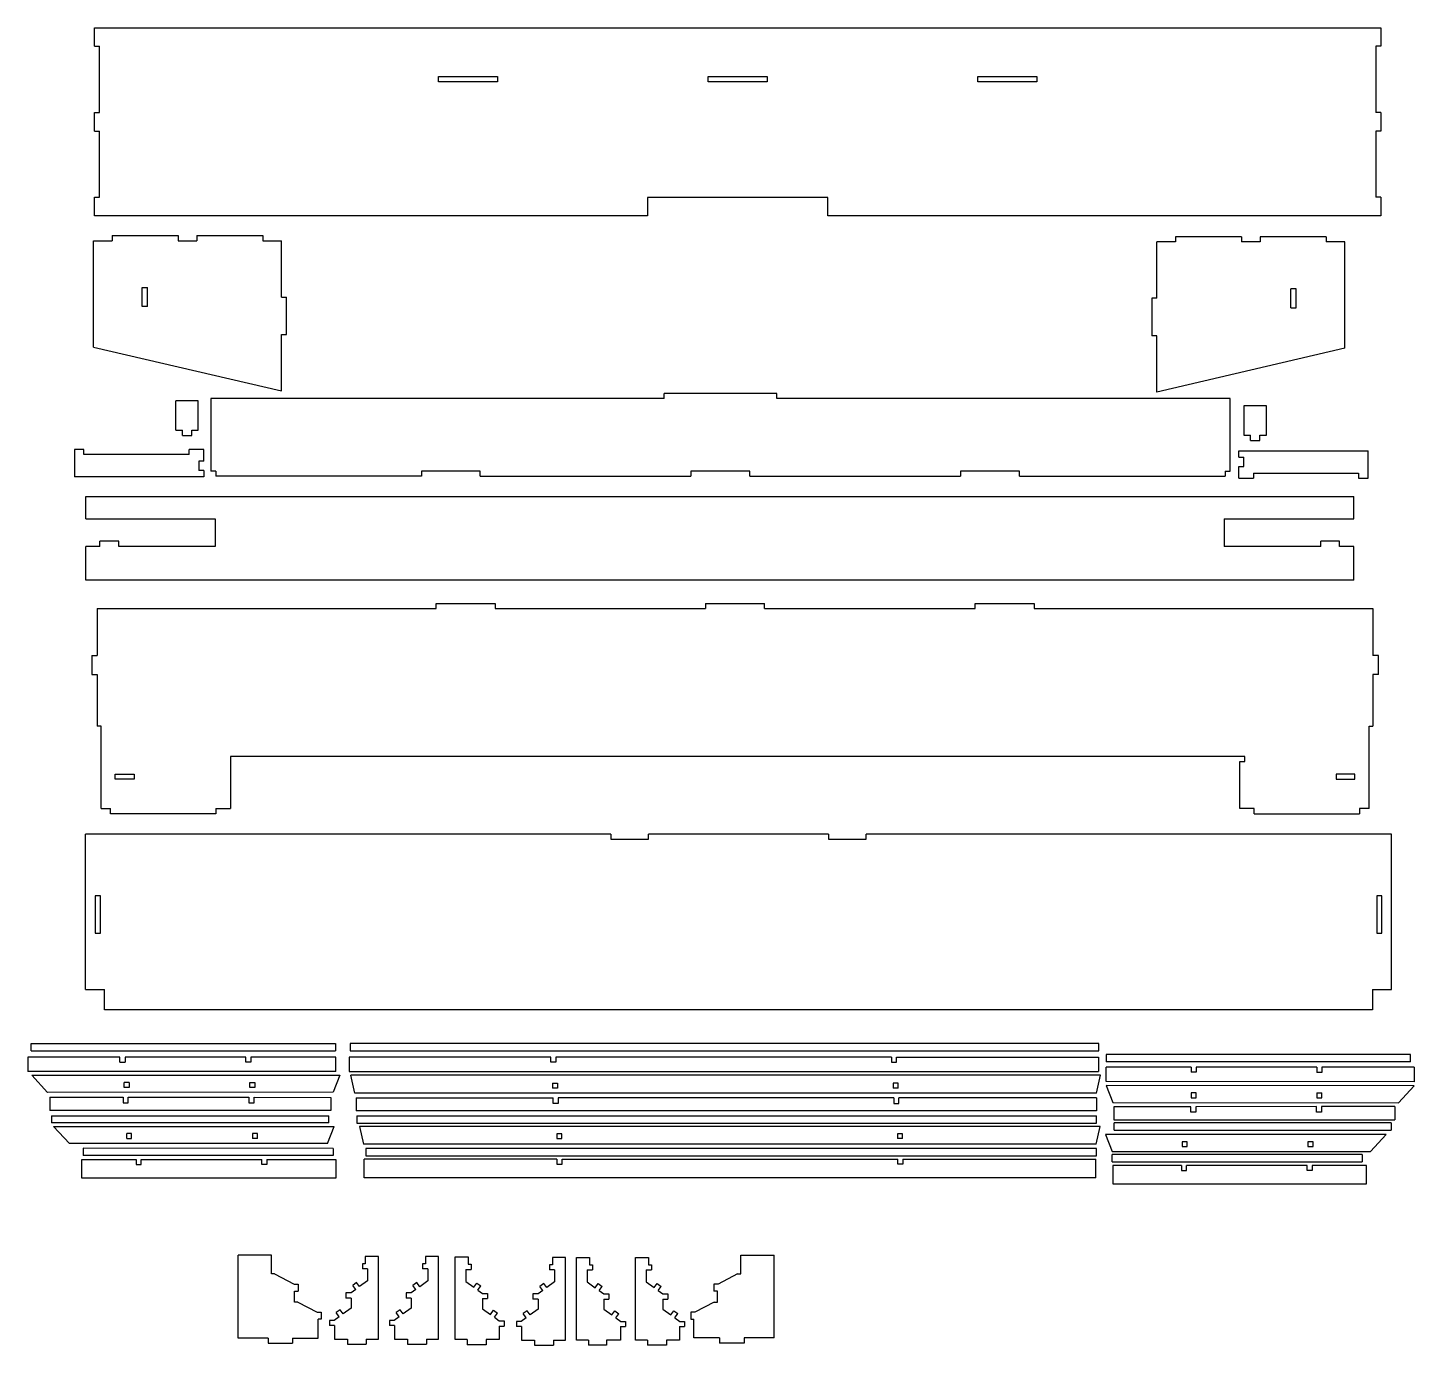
# Model space of a CAD drawing. Extents: x -1434 to 1434, y -966 to 966.
# Drawn here: x 852 to 1434, y -953 to -401 of the extents above; entities that cross this region are included whole.
import ezdxf

# ---------------------------------------------------------------- set-up
doc = ezdxf.new("R2010")
doc.units = 0
doc.header["$MEASUREMENT"] = 0
doc.layers.get('0').update_dxf_attribs({"linetype": 'CONTINUOUS'})

msp = doc.modelspace()

# ---------------------------------------------------------------- linework, layer by layer
for p, q in [((880.38, -400.54), (1420.46, -400.54)), ((880.38, -408.34), (880.38, -400.54)), ((1420.46, -400.54), (1420.46, -408.34)), ((880.38, -408.34), (882.51, -408.34)), ((882.51, -436.09), (882.51, -408.34)), ((1418.33, -408.34), (1418.33, -436.09)), ((1420.46, -408.34), (1418.33, -408.34)), ((1024.88, -421.02), (1049.64, -421.02)), ((1024.88, -423.21), (1024.88, -421.02)), ((1049.64, -423.21), (1024.88, -423.21)), ((1049.64, -421.02), (1049.64, -423.21)), ((1138.04, -423.21), (1138.04, -421.02)), ((1138.04, -421.02), (1162.8, -421.02)), ((1162.8, -423.21), (1138.04, -423.21)), ((1162.8, -421.02), (1162.8, -423.21)), ((1251.2, -421.02), (1275.96, -421.02)), ((1251.2, -423.21), (1251.2, -421.02)), ((1275.96, -423.21), (1251.2, -423.21)), ((1275.96, -421.02), (1275.96, -423.21)), ((880.38, -436.09), (882.51, -436.09)), ((880.38, -443.89), (880.38, -436.09)), ((1420.46, -436.09), (1418.33, -436.09)), ((1420.46, -436.09), (1420.46, -443.89)), ((880.38, -443.89), (882.51, -443.89)), ((882.51, -471.64), (882.51, -443.89)), ((1418.33, -443.89), (1418.33, -471.64)), ((1420.46, -443.89), (1418.33, -443.89)), ((880.38, -471.64), (882.51, -471.64)), ((880.38, -479.44), (880.38, -471.64)), ((1112.61, -471.78), (1112.61, -479.44)), ((1188.22, -471.78), (1112.61, -471.78)), ((1188.22, -479.44), (1188.22, -471.78)), ((1420.46, -471.64), (1418.33, -471.64)), ((1420.46, -471.64), (1420.46, -479.44)), ((1112.61, -479.44), (880.38, -479.44)), ((1420.46, -479.44), (1188.22, -479.44)), ((887.78, -487.78), (915.52, -487.78)), ((887.78, -487.78), (887.78, -489.9)), ((915.52, -487.78), (915.52, -489.9)), ((923.33, -487.78), (923.33, -489.9)), ((923.33, -487.78), (951.07, -487.78)), ((951.07, -487.78), (951.07, -489.9)), ((1334.18, -488.27), (1334.18, -490.39)), ((1361.92, -488.27), (1334.18, -488.27)), ((1361.92, -488.27), (1361.92, -490.39)), ((1397.47, -488.27), (1369.73, -488.27)), ((1369.73, -488.27), (1369.73, -490.39)), ((1397.47, -488.27), (1397.47, -490.39)), ((879.97, -534.54), (879.97, -489.9)), ((879.97, -489.9), (887.78, -489.9)), ((915.52, -489.9), (923.33, -489.9)), ((951.07, -489.9), (958.88, -489.9)), ((958.88, -513.6), (958.88, -489.9)), ((1326.37, -514.09), (1326.37, -490.39)), ((1334.18, -490.39), (1326.37, -490.39)), ((1369.73, -490.39), (1361.92, -490.39)), ((1405.28, -490.39), (1397.47, -490.39)), ((1405.28, -535.03), (1405.28, -490.39)), ((900.45, -509.57), (902.64, -509.57)), ((900.45, -517.52), (900.45, -509.57)), ((902.64, -517.52), (902.64, -509.57)), ((1384.8, -510.06), (1382.68, -510.06)), ((1382.68, -518.01), (1382.68, -510.06)), ((1384.8, -518.01), (1384.8, -510.06)), ((902.64, -517.52), (900.45, -517.52)), ((958.88, -513.6), (961, -513.6)), ((961, -529.29), (961, -513.6)), ((1326.37, -514.09), (1324.25, -514.09)), ((1324.25, -514.09), (1324.25, -529.78)), ((1382.68, -518.01), (1384.8, -518.01)), ((958.88, -552.91), (958.88, -529.29)), ((958.88, -529.29), (961, -529.29)), ((879.97, -534.54), (958.88, -552.91)), ((1326.37, -529.78), (1324.25, -529.78)), ((1326.37, -553.41), (1326.37, -529.78)), ((1405.28, -535.03), (1326.37, -553.41)), ((923.98, -557.12), (914.6, -557.12)), ((914.6, -569.47), (914.6, -557.12)), ((923.98, -569.47), (923.98, -557.12)), ((1119.5, -556.16), (929.21, -556.16)), ((929.21, -556.16), (929.21, -586.6)), ((1119.5, -556.16), (1119.5, -554.07)), ((1166.8, -554.07), (1119.5, -554.07)), ((1166.8, -556.16), (1166.8, -554.07)), ((1357.09, -556.16), (1166.8, -556.16)), ((1357.09, -586.67), (1357.09, -556.16)), ((1362.95, -559.15), (1362.95, -571.5)), ((1372.33, -559.15), (1362.95, -559.15)), ((1372.33, -571.5), (1372.33, -559.15)), ((914.6, -569.47), (917.33, -569.47)), ((917.33, -571.67), (917.33, -569.47)), ((921.24, -569.47), (923.98, -569.47)), ((921.24, -571.67), (921.24, -569.47)), ((917.33, -571.67), (921.24, -571.67)), ((1362.95, -571.5), (1365.68, -571.5)), ((1365.68, -573.7), (1365.68, -571.5)), ((1365.68, -573.7), (1369.58, -573.7)), ((1369.58, -573.7), (1369.58, -571.5)), ((1369.58, -571.5), (1372.33, -571.5)), ((871.97, -577.49), (871.97, -589.06)), ((875.98, -577.49), (871.97, -577.49)), ((875.98, -579.68), (875.98, -577.49)), ((920.16, -579.68), (875.98, -579.68)), ((926.24, -577.49), (920.16, -577.49)), ((920.16, -579.68), (920.16, -577.49)), ((926.24, -582.41), (926.24, -577.49)), ((1360.81, -578.03), (1415.09, -578.03)), ((1360.81, -580.77), (1360.81, -578.03)), ((1360.81, -580.77), (1362.89, -580.77)), ((1362.89, -584.68), (1362.89, -580.77)), ((1415.09, -589.6), (1415.09, -578.03)), ((924.16, -582.41), (924.16, -586.32)), ((926.24, -582.41), (924.16, -582.41)), ((926.24, -586.32), (924.16, -586.32)), ((926.24, -586.32), (926.24, -589.06)), ((931.29, -586.6), (929.21, -586.6)), ((931.29, -586.6), (931.29, -588.79)), ((1017.61, -586.67), (1017.61, -588.79)), ((1042.37, -586.67), (1017.61, -586.67)), ((1042.37, -588.79), (1042.37, -586.67)), ((1155.53, -586.67), (1130.77, -586.67)), ((1130.77, -586.67), (1130.77, -588.79)), ((1155.53, -588.79), (1155.53, -586.67)), ((1243.93, -586.67), (1243.93, -588.79)), ((1268.69, -586.67), (1243.93, -586.67)), ((1268.69, -588.79), (1268.69, -586.67)), ((1355.01, -586.67), (1357.09, -586.67)), ((1355.01, -586.67), (1355.01, -588.79)), ((1360.81, -584.68), (1362.89, -584.68)), ((1360.81, -589.6), (1360.81, -584.68)), ((1366.9, -587.41), (1366.9, -589.6)), ((1366.9, -587.41), (1411.08, -587.41)), ((1411.08, -587.41), (1411.08, -589.6)), ((926.24, -589.06), (871.97, -589.06)), ((1017.61, -588.79), (931.29, -588.79)), ((1042.37, -588.79), (1130.77, -588.79)), ((1155.53, -588.79), (1243.93, -588.79)), ((1268.69, -588.79), (1355.01, -588.79)), ((1360.81, -589.6), (1366.9, -589.6)), ((1411.08, -589.6), (1415.09, -589.6)), ((876.75, -597.28), (1409.02, -597.28)), ((876.75, -606.67), (876.75, -597.28)), ((1409.02, -606.67), (1409.02, -597.28)), ((876.75, -606.67), (931.02, -606.67)), ((931.02, -606.67), (931.02, -618.26)), ((1354.68, -606.67), (1409.02, -606.67)), ((1354.68, -606.67), (1354.68, -618.26)), ((882.71, -618.26), (882.71, -616.05)), ((890.66, -616.05), (882.71, -616.05)), ((890.66, -618.26), (890.66, -616.05)), ((1395.24, -618.26), (1395.24, -616.05)), ((1403.09, -616.05), (1395.24, -616.05)), ((1403.09, -618.26), (1403.09, -616.05)), ((882.71, -618.26), (876.75, -618.26)), ((876.75, -632.38), (876.75, -618.26)), ((931.02, -618.26), (890.66, -618.26)), ((1395.24, -618.26), (1354.68, -618.26)), ((1409.02, -618.26), (1403.09, -618.26)), ((1409.02, -632.38), (1409.02, -618.26)), ((1409.02, -632.38), (876.75, -632.38)), ((881.48, -644.31), (1023.78, -644.31)), ((881.48, -644.31), (881.48, -663.96)), ((1023.78, -644.31), (1023.78, -642.09)), ((1023.78, -642.09), (1048.54, -642.09)), ((1048.54, -642.09), (1048.54, -644.31)), ((1048.54, -644.31), (1136.94, -644.31)), ((1136.94, -642.09), (1136.94, -644.31)), ((1136.94, -642.09), (1161.7, -642.09)), ((1161.7, -644.31), (1161.7, -642.09)), ((1161.7, -644.31), (1250.1, -644.31)), ((1250.1, -644.31), (1250.1, -642.09)), ((1250.1, -642.09), (1274.86, -642.09)), ((1274.86, -642.09), (1274.86, -644.31)), ((1274.86, -644.31), (1417.1, -644.31)), ((1417.1, -644.31), (1417.1, -663.96)), ((879.28, -663.96), (879.28, -671.91)), ((879.28, -663.96), (881.48, -663.96)), ((1419.36, -663.96), (1417.1, -663.96)), ((1419.36, -671.91), (1419.36, -663.96)), ((879.28, -671.91), (881.48, -671.91)), ((881.48, -671.91), (881.48, -693.7)), ((1419.36, -671.91), (1417.1, -671.91)), ((1417.1, -671.91), (1417.1, -693.7)), ((883.18, -693.7), (881.48, -693.7)), ((883.18, -728.23), (883.18, -693.7)), ((1415.46, -728.23), (1415.46, -693.7)), ((1415.46, -693.7), (1417.1, -693.7)), ((1363.26, -706.3), (937.46, -706.3)), ((937.46, -706.3), (937.46, -728.23)), ((1361.18, -708.52), (1363.26, -708.52)), ((1361.18, -728.23), (1361.18, -708.52)), ((1363.26, -708.52), (1363.26, -706.3)), ((889.14, -715.88), (889.14, -713.76)), ((889.14, -713.76), (897.09, -713.76)), ((897.09, -715.88), (889.14, -715.88)), ((897.09, -713.76), (897.09, -715.88)), ((1401.67, -713.76), (1401.67, -715.88)), ((1409.52, -713.76), (1401.67, -713.76)), ((1401.67, -715.88), (1409.52, -715.88)), ((1409.52, -715.88), (1409.52, -713.76)), ((883.18, -728.23), (887.19, -728.23)), ((887.19, -730.43), (887.19, -728.23)), ((931.37, -730.43), (887.19, -730.43)), ((931.37, -728.23), (937.46, -728.23)), ((931.37, -728.23), (931.37, -730.43)), ((1367.27, -728.23), (1361.18, -728.23)), ((1367.27, -730.43), (1367.27, -728.23)), ((1367.27, -730.43), (1411.45, -730.43)), ((1415.46, -728.23), (1411.45, -728.23)), ((1411.45, -728.23), (1411.45, -730.43)), ((876.64, -804.08), (876.64, -738.95)), ((1097.17, -738.95), (876.64, -738.95)), ((1097.17, -738.95), (1097.17, -741)), ((1112.97, -741), (1112.97, -738.95)), ((1188.58, -738.95), (1112.97, -738.95)), ((1188.58, -738.95), (1188.58, -741)), ((1424.9, -738.95), (1204.38, -738.95)), ((1204.38, -741), (1204.38, -738.95)), ((1424.9, -804.08), (1424.9, -738.95)), ((1097.17, -741), (1112.97, -741)), ((1188.58, -741), (1204.38, -741)), ((882.87, -764.77), (880.73, -764.77)), ((880.73, -764.77), (880.73, -780.46)), ((882.87, -780.46), (882.87, -764.77)), ((1420.81, -764.77), (1418.68, -764.77)), ((1418.68, -764.77), (1418.68, -780.46)), ((1420.81, -780.46), (1420.81, -764.77)), ((880.73, -780.46), (882.87, -780.46)), ((1418.68, -780.46), (1420.81, -780.46)), ((876.64, -804.08), (884.64, -804.08)), ((884.64, -812.65), (884.64, -804.08)), ((1416.91, -804.08), (1416.91, -812.65)), ((1416.91, -804.08), (1424.9, -804.08)), ((1416.91, -812.65), (884.64, -812.65)), ((853.85, -826.82), (981.53, -826.82)), ((853.85, -829.85), (853.85, -826.82)), ((853.85, -829.85), (981.53, -829.85)), ((981.53, -826.82), (981.53, -829.85)), ((1301.97, -826.84), (987.67, -826.84)), ((987.67, -826.84), (987.67, -829.87)), ((987.67, -829.87), (1301.97, -829.87)), ((1301.97, -829.87), (1301.97, -826.84)), ((1305.1, -831.47), (1305.1, -834.5)), ((1432.79, -831.47), (1305.1, -831.47)), ((1432.79, -834.5), (1432.79, -831.47)), ((891.11, -832.54), (852.38, -832.54)), ((852.38, -832.54), (852.38, -838.59)), ((891.11, -834.67), (891.11, -832.54)), ((891.11, -834.67), (893.24, -834.67)), ((943.9, -832.54), (893.24, -832.54)), ((893.24, -832.54), (893.24, -834.67)), ((943.9, -834.67), (943.9, -832.54)), ((946.04, -834.67), (943.9, -834.67)), ((981.69, -832.54), (946.04, -832.54)), ((946.04, -832.54), (946.04, -834.67)), ((981.69, -838.59), (981.69, -832.54)), ((1071.96, -832.58), (987.36, -832.58)), ((987.36, -832.58), (987.36, -838.56)), ((1071.96, -834.7), (1071.96, -832.58)), ((1074.09, -834.7), (1071.96, -834.7)), ((1214.98, -832.58), (1074.09, -832.58)), ((1074.09, -832.58), (1074.09, -834.7)), ((1214.98, -832.58), (1214.98, -834.7)), ((1214.98, -834.7), (1217.11, -834.7)), ((1217.11, -832.58), (1301.89, -832.58)), ((1217.11, -834.7), (1217.11, -832.58)), ((1301.89, -832.58), (1301.89, -838.56)), ((1340.74, -836.75), (1305.09, -836.74)), ((1305.09, -842.78), (1305.09, -836.74)), ((1432.79, -834.5), (1305.1, -834.5)), ((1340.74, -836.75), (1340.74, -838.88)), ((1393.54, -836.78), (1342.89, -836.75)), ((1342.89, -836.75), (1342.89, -838.88)), ((1393.54, -836.78), (1393.54, -838.9)), ((1395.67, -836.78), (1395.67, -838.9)), ((1434.4, -836.79), (1395.67, -836.78)), ((1434.4, -836.79), (1434.4, -842.83)), ((981.69, -838.59), (852.38, -838.59)), ((854.06, -840.15), (983.38, -840.08)), ((854.06, -840.15), (860.69, -847.32)), ((894.92, -843.21), (892.8, -843.21)), ((892.8, -845.25), (892.8, -843.21)), ((894.92, -843.21), (894.92, -845.25)), ((945.58, -843.21), (947.72, -843.21)), ((945.58, -845.25), (945.58, -843.21)), ((947.72, -843.21), (947.72, -845.25)), ((983.38, -840.08), (980.54, -847.25)), ((987.36, -838.56), (1301.89, -838.56)), ((989.64, -847.63), (988.01, -840.11)), ((1302.68, -840.11), (988.01, -840.11)), ((1072.68, -843.51), (1072.68, -845.55)), ((1072.68, -843.51), (1074.81, -843.51)), ((1074.81, -843.51), (1074.81, -845.55)), ((1215.7, -843.51), (1215.7, -845.55)), ((1217.83, -843.51), (1215.7, -843.51)), ((1217.83, -845.55), (1217.83, -843.51)), ((1301.06, -847.63), (1302.68, -840.11)), ((1434.4, -842.83), (1305.09, -842.78)), ((1342.89, -838.88), (1340.74, -838.88)), ((1395.67, -838.9), (1393.54, -838.9)), ((980.54, -847.25), (860.69, -847.32)), ((861.7, -849.37), (861.7, -854.91)), ((861.7, -849.37), (892.46, -849.37)), ((892.46, -849.37), (892.46, -851.75)), ((894.92, -845.25), (892.8, -845.25)), ((894.59, -849.37), (945.24, -849.39)), ((894.59, -851.75), (894.59, -849.37)), ((945.24, -849.39), (945.24, -851.75)), ((947.72, -845.25), (945.58, -845.25)), ((947.38, -851.75), (947.38, -849.39)), ((947.38, -849.39), (979.61, -849.41)), ((979.61, -849.41), (979.61, -854.95)), ((1301.06, -847.63), (989.64, -847.63)), ((990.19, -849.57), (990.19, -855.1)), ((990.19, -849.57), (1072.92, -849.57)), ((1074.81, -845.55), (1072.68, -845.55)), ((1072.92, -852), (1072.92, -849.57)), ((1215.94, -849.57), (1075.04, -849.57)), ((1075.04, -849.57), (1075.04, -852)), ((1217.83, -845.55), (1215.7, -845.55)), ((1215.94, -849.57), (1215.94, -852)), ((1218.06, -852), (1218.06, -849.57)), ((1300.98, -849.57), (1218.06, -849.57)), ((1300.98, -849.57), (1300.98, -855.1)), ((1305.12, -844.43), (1307.95, -851.6)), ((1434.43, -844.5), (1305.12, -844.43)), ((1342.9, -847.56), (1340.77, -847.56)), ((1340.77, -847.56), (1340.77, -849.6)), ((1340.77, -849.6), (1342.9, -849.6)), ((1342.9, -849.6), (1342.9, -847.56)), ((1393.57, -847.56), (1393.57, -849.6)), ((1393.57, -847.56), (1395.69, -847.56)), ((1393.57, -849.6), (1395.69, -849.6)), ((1395.69, -849.6), (1395.69, -847.56)), ((1434.43, -844.5), (1427.8, -851.67)), ((979.61, -854.95), (861.7, -854.91)), ((892.46, -851.75), (894.59, -851.75)), ((945.24, -851.75), (947.38, -851.75)), ((1300.98, -855.1), (990.19, -855.1)), ((1075.04, -852), (1072.92, -852)), ((1215.94, -852), (1218.06, -852)), ((1307.95, -851.6), (1427.8, -851.67)), ((1340.6, -853.31), (1308.37, -853.32)), ((1308.37, -853.32), (1308.37, -858.87)), ((1340.6, -855.66), (1340.6, -853.31)), ((1393.39, -853.28), (1342.74, -853.31)), ((1342.74, -853.31), (1342.74, -855.66)), ((1393.39, -855.66), (1393.39, -853.28)), ((1395.52, -853.28), (1395.52, -855.66)), ((1426.28, -853.28), (1395.52, -853.28)), ((1426.28, -853.28), (1426.28, -858.82)), ((862.35, -857.09), (978.73, -857.09)), ((862.35, -857.09), (862.35, -860.12)), ((978.73, -860.12), (862.35, -860.12)), ((978.73, -860.12), (978.73, -857.09)), ((990.5, -857.14), (990.5, -860.17)), ((990.5, -857.14), (1301.04, -857.14)), ((990.5, -860.17), (1301.04, -860.17)), ((1301.04, -860.17), (1301.04, -857.14)), ((1308.37, -858.87), (1426.28, -858.82)), ((1308.38, -863.13), (1308.38, -860.1)), ((1424.76, -860.1), (1308.38, -860.1)), ((1342.74, -855.66), (1340.6, -855.66)), ((1395.52, -855.66), (1393.39, -855.66)), ((1424.76, -860.1), (1424.76, -863.13)), ((863.26, -861.58), (869.9, -868.75)), ((863.26, -861.58), (981.07, -861.58)), ((895.89, -864.57), (893.95, -864.57)), ((893.95, -866.61), (893.95, -864.57)), ((893.95, -866.61), (895.89, -866.61)), ((895.89, -866.61), (895.89, -864.57)), ((948.87, -864.57), (946.74, -864.57)), ((946.74, -864.57), (946.74, -866.61)), ((948.87, -866.61), (946.74, -866.61)), ((948.87, -866.61), (948.87, -864.57)), ((978.24, -868.75), (981.07, -861.58)), ((1302.51, -861.59), (991.72, -861.59)), ((991.72, -861.59), (993.35, -869.11)), ((1076.58, -864.64), (1074.45, -864.64)), ((1074.45, -864.64), (1074.45, -866.69)), ((1074.45, -866.69), (1076.58, -866.69)), ((1076.58, -866.69), (1076.58, -864.64)), ((1219.6, -864.64), (1217.47, -864.64)), ((1217.47, -864.64), (1217.47, -866.69)), ((1219.6, -866.69), (1217.47, -866.69)), ((1219.6, -866.69), (1219.6, -864.64)), ((1300.89, -869.11), (1302.51, -861.59)), ((1422.63, -865.02), (1304.82, -865.01)), ((1304.82, -865.01), (1307.65, -872.19)), ((1308.38, -863.13), (1424.76, -863.13)), ((1422.63, -865.02), (1416, -872.19)), ((978.24, -868.75), (869.9, -868.75)), ((980.62, -870.8), (875.64, -870.76)), ((875.64, -870.76), (875.64, -873.79)), ((980.62, -870.8), (980.62, -873.83)), ((1300.89, -869.11), (993.35, -869.11)), ((1301.09, -870.89), (994.3, -870.89)), ((994.3, -870.89), (994.3, -873.92)), ((1301.09, -873.92), (1301.09, -870.89)), ((1307.65, -872.19), (1416, -872.19)), ((1337.03, -868.01), (1337.03, -870.05)), ((1339.15, -868.01), (1337.03, -868.01)), ((1337.03, -870.05), (1339.15, -870.05)), ((1339.15, -870.05), (1339.15, -868.01)), ((1389.81, -868.01), (1389.81, -870.05)), ((1391.94, -868.01), (1389.81, -868.01)), ((1389.81, -870.05), (1391.94, -870.05)), ((1391.94, -870.05), (1391.94, -868.01)), ((875.09, -883.28), (875.09, -875.44)), ((875.09, -875.44), (897.92, -875.44)), ((980.62, -873.83), (875.64, -873.79)), ((897.92, -875.44), (897.92, -877.58)), ((897.92, -877.58), (900.04, -877.58)), ((900.04, -875.44), (950.7, -875.44)), ((900.04, -877.58), (900.04, -875.44)), ((950.7, -877.59), (950.7, -875.44)), ((952.82, -877.59), (950.7, -877.59)), ((952.82, -875.44), (952.82, -877.59)), ((952.82, -875.44), (981.67, -875.44)), ((981.67, -875.44), (981.67, -883.28)), ((993.68, -883.18), (993.68, -875.32)), ((1074.55, -875.32), (993.68, -875.32)), ((994.3, -873.92), (1301.09, -873.92)), ((1074.55, -875.32), (1074.55, -877.48)), ((1074.55, -877.48), (1076.68, -877.48)), ((1076.68, -877.48), (1076.68, -875.32)), ((1076.68, -875.32), (1217.57, -875.32)), ((1217.57, -877.48), (1217.57, -875.32)), ((1219.7, -877.48), (1217.57, -877.48)), ((1219.7, -875.32), (1219.7, -877.48)), ((1219.7, -875.32), (1300.76, -875.32)), ((1300.76, -883.18), (1300.76, -875.32)), ((1412.58, -873.38), (1307.6, -873.42)), ((1307.6, -876.45), (1307.6, -873.42)), ((1307.6, -876.45), (1412.58, -876.41)), ((1307.85, -877.93), (1307.85, -885.76)), ((1336.7, -877.93), (1307.85, -877.93)), ((1336.7, -877.93), (1336.7, -880.07)), ((1338.83, -880.07), (1338.83, -877.93)), ((1389.49, -877.93), (1338.83, -877.93)), ((1389.49, -880.06), (1389.49, -877.93)), ((1414.43, -877.93), (1391.61, -877.93)), ((1391.61, -877.93), (1391.61, -880.06)), ((1412.58, -873.38), (1412.58, -876.41)), ((1414.43, -885.76), (1414.43, -877.93)), ((981.67, -883.28), (875.09, -883.28)), ((1300.76, -883.18), (993.68, -883.18)), ((1336.7, -880.07), (1338.83, -880.07)), ((1391.61, -880.06), (1389.49, -880.06)), ((1307.85, -885.76), (1414.43, -885.76)), ((940.65, -950.39), (940.65, -915.69)), ((954.65, -915.69), (940.65, -915.69)), ((954.65, -923.5), (954.65, -915.69)), ((992.94, -919.25), (992.94, -921.38)), ((994.1, -919.25), (992.94, -919.25)), ((994.1, -916.15), (994.1, -919.25)), ((999.59, -916.15), (994.1, -916.15)), ((999.59, -950.85), (999.59, -916.15)), ((1019.31, -919.27), (1018.15, -919.27)), ((1018.15, -919.27), (1018.15, -921.39)), ((1019.31, -916.17), (1019.31, -919.27)), ((1024.8, -916.17), (1019.31, -916.17)), ((1024.8, -950.86), (1024.8, -916.17)), ((1031.81, -951.07), (1031.81, -916.37)), ((1031.81, -916.37), (1037.29, -916.37)), ((1037.29, -916.37), (1037.29, -919.47)), ((1037.29, -919.47), (1038.46, -919.47)), ((1038.46, -919.47), (1038.46, -921.6)), ((1078.1, -916.56), (1072.61, -916.56)), ((1072.61, -916.56), (1072.61, -919.66)), ((1078.1, -951.26), (1078.1, -916.56)), ((1082.76, -951.3), (1082.76, -916.6)), ((1082.76, -916.6), (1088.25, -916.6)), ((1088.25, -916.6), (1088.25, -919.7)), ((1107.53, -951.26), (1107.53, -916.56)), ((1107.53, -916.56), (1113.02, -916.56)), ((1113.02, -916.56), (1113.02, -919.66)), ((1151.66, -923.48), (1151.66, -915.68)), ((1151.66, -915.68), (1165.66, -915.68)), ((1165.66, -950.38), (1165.66, -915.68)), ((956.04, -923.5), (954.65, -923.5)), ((956.04, -923.5), (964.16, -927.74)), ((995.06, -921.38), (992.94, -921.38)), ((995.06, -921.38), (995.06, -926.41)), ((1020.28, -921.39), (1018.15, -921.39)), ((1020.28, -921.39), (1020.28, -926.42)), ((1036.33, -921.6), (1038.46, -921.6)), ((1036.33, -921.6), (1036.33, -926.63)), ((1072.61, -919.66), (1071.45, -919.66)), ((1071.45, -919.66), (1071.45, -921.79)), ((1073.57, -921.79), (1071.45, -921.79)), ((1073.57, -921.79), (1073.57, -926.82)), ((1087.28, -921.82), (1089.41, -921.82)), ((1087.28, -921.82), (1087.28, -926.86)), ((1088.25, -919.7), (1089.41, -919.7)), ((1089.41, -919.7), (1089.41, -921.82)), ((1112.05, -921.79), (1112.05, -926.82)), ((1112.05, -921.79), (1114.18, -921.79)), ((1113.02, -919.66), (1114.18, -919.66)), ((1114.18, -919.66), (1114.18, -921.79)), ((1150.27, -923.48), (1142.15, -927.73)), ((1150.27, -923.48), (1151.66, -923.48)), ((964.16, -927.74), (965.86, -927.74)), ((964.4, -935.3), (964.4, -930.77)), ((964.4, -930.77), (965.86, -930.77)), ((965.86, -927.74), (965.86, -930.77)), ((990.07, -930.04), (988.09, -931.47)), ((990.46, -927.12), (988.81, -928.33)), ((990.07, -930.04), (988.81, -928.33)), ((991.72, -928.84), (990.46, -927.12)), ((995.06, -926.41), (991.72, -928.84)), ((1015.28, -930.05), (1013.31, -931.49)), ((1015.67, -927.13), (1014.02, -928.34)), ((1015.28, -930.05), (1014.02, -928.34)), ((1016.93, -928.85), (1015.67, -927.13)), ((1020.28, -926.42), (1016.93, -928.85)), ((1036.33, -926.63), (1039.68, -929.06)), ((1039.68, -929.06), (1040.94, -927.33)), ((1040.94, -927.33), (1042.59, -928.54)), ((1041.33, -930.26), (1042.59, -928.54)), ((1041.33, -930.26), (1043.3, -931.69)), ((1068.58, -930.45), (1066.6, -931.88)), ((1068.97, -927.53), (1067.32, -928.73)), ((1068.58, -930.45), (1067.32, -928.73)), ((1070.23, -929.25), (1068.97, -927.53)), ((1073.57, -926.82), (1070.23, -929.25)), ((1087.28, -926.86), (1090.63, -929.28)), ((1090.63, -929.28), (1091.89, -927.56)), ((1091.89, -927.56), (1093.54, -928.77)), ((1092.28, -930.48), (1093.54, -928.77)), ((1092.28, -930.48), (1094.25, -931.92)), ((1112.05, -926.82), (1115.4, -929.25)), ((1115.4, -929.25), (1116.66, -927.53)), ((1116.66, -927.53), (1118.31, -928.73)), ((1117.05, -930.45), (1118.31, -928.73)), ((1117.05, -930.45), (1119.02, -931.88)), ((1142.15, -927.73), (1140.45, -927.73)), ((1140.45, -927.73), (1140.45, -930.76)), ((1141.91, -930.76), (1140.45, -930.76)), ((1141.91, -935.28), (1141.91, -930.76)), ((965.79, -935.3), (964.4, -935.3)), ((965.79, -935.3), (973.92, -939.54)), ((985.97, -931.47), (985.97, -933.62)), ((988.09, -931.47), (985.97, -931.47)), ((988.09, -933.62), (985.97, -933.62)), ((988.09, -933.62), (988.09, -937.9)), ((1011.18, -931.49), (1011.18, -933.63)), ((1013.31, -931.49), (1011.18, -931.49)), ((1013.31, -933.63), (1011.18, -933.63)), ((1013.31, -933.63), (1013.31, -937.91)), ((1043.3, -931.69), (1045.43, -931.69)), ((1043.3, -933.83), (1045.43, -933.83)), ((1043.3, -933.83), (1043.3, -938.11)), ((1045.43, -931.69), (1045.43, -933.83)), ((1064.48, -931.88), (1064.48, -934.02)), ((1066.6, -931.88), (1064.48, -931.88)), ((1066.6, -934.02), (1064.48, -934.02)), ((1066.6, -934.02), (1066.6, -938.3)), ((1094.25, -931.92), (1096.38, -931.92)), ((1094.25, -934.06), (1096.38, -934.06)), ((1094.25, -934.06), (1094.25, -938.34)), ((1096.38, -931.92), (1096.38, -934.06)), ((1119.02, -931.88), (1121.15, -931.88)), ((1119.02, -934.02), (1121.15, -934.02)), ((1119.02, -934.02), (1119.02, -938.3)), ((1121.15, -931.88), (1121.15, -934.02)), ((1140.52, -935.28), (1132.39, -939.53)), ((1140.52, -935.28), (1141.91, -935.28)), ((973.92, -939.54), (975.62, -939.54)), ((974.27, -950.39), (974.27, -942.55)), ((975.62, -942.55), (974.27, -942.55)), ((975.62, -939.54), (975.62, -942.55)), ((983.11, -941.45), (981.06, -943.01)), ((983.5, -938.53), (981.85, -939.74)), ((983.11, -941.45), (981.85, -939.74)), ((984.75, -940.24), (983.5, -938.53)), ((988.09, -937.9), (984.75, -940.24)), ((1008.32, -941.47), (1006.27, -943.02)), ((1008.71, -938.55), (1007.06, -939.75)), ((1008.32, -941.47), (1007.06, -939.75)), ((1009.97, -940.26), (1008.71, -938.55)), ((1013.31, -937.91), (1009.97, -940.26)), ((1043.3, -938.11), (1046.64, -940.46)), ((1046.64, -940.46), (1047.9, -938.75)), ((1047.9, -938.75), (1049.55, -939.96)), ((1048.29, -941.67), (1049.55, -939.96)), ((1048.29, -941.67), (1050.34, -943.22)), ((1061.62, -941.86), (1059.57, -943.41)), ((1062.01, -938.94), (1060.36, -940.15)), ((1061.62, -941.86), (1060.36, -940.15)), ((1063.26, -940.65), (1062.01, -938.94)), ((1066.6, -938.3), (1063.26, -940.65)), ((1094.25, -938.34), (1097.59, -940.69)), ((1097.59, -940.69), (1098.85, -938.98)), ((1098.85, -938.98), (1100.5, -940.19)), ((1099.24, -941.9), (1100.5, -940.19)), ((1099.24, -941.9), (1101.29, -943.45)), ((1119.02, -938.3), (1122.37, -940.65)), ((1122.37, -940.65), (1123.62, -938.94)), ((1123.62, -938.94), (1125.27, -940.15)), ((1124.01, -941.86), (1125.27, -940.15)), ((1124.01, -941.86), (1126.06, -943.41)), ((1132.39, -939.53), (1130.69, -939.53)), ((1130.69, -939.53), (1130.69, -942.53)), ((1130.69, -942.53), (1132.04, -942.53)), ((1132.04, -950.38), (1132.04, -942.53)), ((979.05, -943.01), (979.05, -945.15)), ((981.06, -943.01), (979.05, -943.01)), ((981.17, -945.15), (979.05, -945.15)), ((981.17, -945.15), (981.17, -950.85)), ((1006.27, -943.02), (1004.26, -943.02)), ((1004.26, -943.02), (1004.26, -945.16)), ((1006.39, -945.16), (1004.26, -945.16)), ((1006.39, -945.16), (1006.39, -950.86)), ((1050.22, -945.37), (1052.35, -945.37)), ((1050.22, -945.37), (1050.22, -951.07)), ((1050.34, -943.22), (1052.35, -943.22)), ((1052.35, -943.22), (1052.35, -945.37)), ((1057.56, -943.41), (1057.56, -945.56)), ((1059.57, -943.41), (1057.56, -943.41)), ((1059.68, -945.56), (1057.56, -945.56)), ((1059.68, -945.56), (1059.68, -951.26)), ((1101.18, -945.59), (1103.3, -945.59)), ((1101.18, -945.59), (1101.18, -951.3)), ((1101.29, -943.45), (1103.3, -943.45)), ((1103.3, -943.45), (1103.3, -945.59)), ((1125.95, -945.56), (1125.95, -951.26)), ((1125.95, -945.56), (1128.07, -945.56)), ((1126.06, -943.41), (1128.07, -943.41)), ((1128.07, -943.41), (1128.07, -945.56)), ((953.25, -950.39), (940.65, -950.39)), ((942.61, -950.39), (942.61, -950.41)), ((953.25, -950.39), (953.25, -952.53)), ((953.25, -952.53), (963.51, -952.53)), ((963.51, -950.39), (963.51, -952.53)), ((963.51, -950.39), (974.27, -950.39)), ((981.17, -950.85), (986.59, -950.85)), ((986.59, -950.85), (986.59, -952.99)), ((986.59, -952.99), (994.52, -952.99)), ((994.52, -950.85), (994.52, -952.99)), ((994.52, -950.85), (999.59, -950.85)), ((1006.39, -950.86), (1011.8, -950.86)), ((1011.8, -950.86), (1011.8, -953)), ((1011.8, -953), (1019.73, -953)), ((1019.73, -950.86), (1024.8, -950.86)), ((1019.73, -950.86), (1019.73, -953)), ((1036.88, -951.07), (1031.81, -951.07)), ((1036.88, -951.07), (1036.88, -953.21)), ((1044.81, -953.21), (1036.88, -953.21)), ((1044.81, -951.07), (1044.81, -953.21)), ((1050.22, -951.07), (1044.81, -951.07)), ((1059.68, -951.26), (1065.1, -951.26)), ((1065.1, -951.26), (1065.1, -953.4)), ((1065.1, -953.4), (1073.03, -953.4)), ((1073.03, -951.26), (1078.1, -951.26)), ((1073.03, -951.26), (1073.03, -953.4)), ((1087.83, -951.3), (1082.76, -951.3)), ((1087.83, -951.3), (1087.83, -953.43)), ((1095.3, -953.43), (1087.83, -953.43)), ((1101.18, -951.3), (1095.3, -951.3)), ((1095.3, -951.3), (1095.3, -953.43)), ((1112.6, -951.26), (1107.53, -951.26)), ((1112.6, -951.26), (1112.6, -953.4)), ((1120.53, -953.4), (1112.6, -953.4)), ((1125.95, -951.26), (1120.53, -951.26)), ((1120.53, -951.26), (1120.53, -953.4)), ((1142.8, -950.38), (1132.04, -950.38)), ((1142.8, -950.38), (1142.8, -952.52)), ((1153.06, -952.52), (1142.8, -952.52)), ((1153.06, -950.38), (1153.06, -952.52)), ((1165.66, -950.38), (1153.06, -950.38)), ((1163.7, -950.38), (1163.7, -950.4))]:
    msp.add_line(p, q)

doc.saveas('drawing.dxf')
